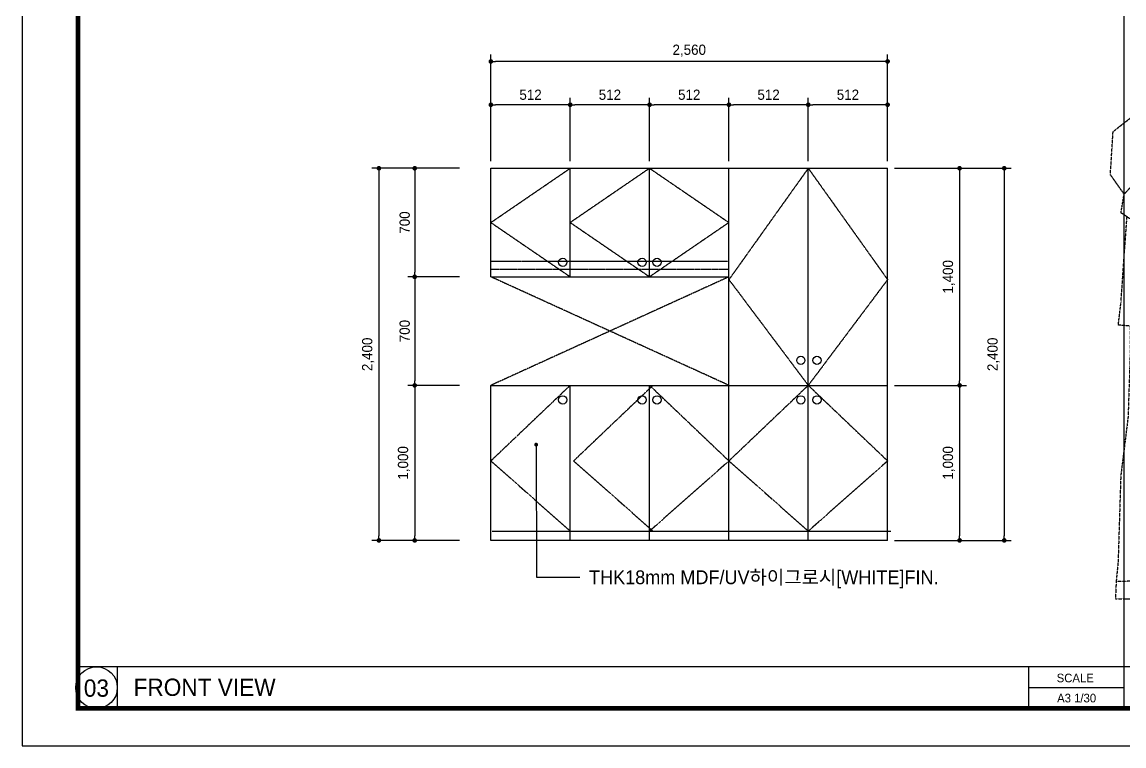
# Model space of a CAD drawing. Header units: millimetres. Extents: x 2050 to 23193, y 1089 to 24925.
# Drawn here: x 2050 to 9160, y 1089 to 5758 of the extents above; entities that cross this region are included whole.
import ezdxf
from ezdxf.enums import TextEntityAlignment as Align

# ---------------------------------------------------------------- set-up
doc = ezdxf.new("R2010")
doc.units = ezdxf.units.MM
for name, pattern in [('CENTER', [2, 1.25, -0.25, 0.25, -0.25]), ('CENTER2', [28.575, 19.05, -3.175, 3.175, -3.175]), ('CONTINOUS', [0]), ('DASH', [0.35, 0.25, -0.1])]:
    doc.linetypes.add(name, pattern=pattern)
for name, color, linetype in [('DSDF', 4, 'Continuous'), ('TEXT', 6, 'Continuous'), ('도면층1', 252, 'Continuous'), ('로고', 7, 'Continuous')]:
    doc.layers.add(name, color=color, linetype=linetype)
doc.styles.add('도면타이틀', font='')
doc.styles.add('아트애이앤이', font='HYWULM.TTF')
doc.styles.get('도면타이틀').set_extended_font_data('HY울릉도L')
doc.dimstyles.new('dfsfsf', dxfattribs={"dimscale": 50, "dimtxt": 2.2, "dimasz": 1, "dimexe": 1.5, "dimexo": 1.5, "dimgap": 1, "dimtad": 1, "dimdec": 0, "dimlunit": 6, "dimtxsty": '도면타이틀', "dimblk": 'DOT', "dimcen": 2.5, "dimclrd": 9, "dimclre": 9, "dimclrt": 7, "dimadec": 0, "dimazin": 0, "dimtfac": 1, "dimtdec": 0, "dimtix": 1, "dimtmove": 2, "dimatfit": 3, "dimldrblk": 'DOT', "dimfxl": 1.5, "dimarcsym": 0})
doc.dimstyles.new('FDF', dxfattribs={"dimscale": 150, "dimtxt": 2.2, "dimasz": 1, "dimexe": 1.5, "dimexo": 1.5, "dimgap": 1, "dimtad": 1, "dimdec": 0, "dimlunit": 6, "dimtxsty": '도면타이틀', "dimblk": 'DOT', "dimcen": 2.5, "dimclrd": 115, "dimclre": 115, "dimclrt": 7, "dimadec": 0, "dimazin": 0, "dimtfac": 1, "dimtdec": 0, "dimtix": 1, "dimtmove": 2, "dimatfit": 3, "dimldrblk": 'DOT', "dimfxl": 1.5, "dimarcsym": 0})

# ---------------------------------------------------------------- blocks, each defined once
blk = doc.blocks.new('dfsdfsdfdfsdfa')
at = {"layer": '도면층1', "linetype": 'DASH'}
for p, q in [((-355772.6, -544731.5), (-355715.3, -544679.9)), ((-355715.3, -544679.9), (-355673.6, -544672)), ((-355673.6, -544672), (-355634.8, -544679.9)), ((-355634.8, -544679.9), (-355600.1, -544702.2)), ((-355446.6, -544718.3), (-355415.2, -544695.5)), ((-355415.2, -544695.5), (-355376.8, -544682.7)), ((-355376.8, -544682.7), (-355329.8, -544681.2)), ((-355329.8, -544681.2), (-355299.7, -544689.8)), ((-355299.7, -544689.8), (-355264.3, -544718.3)), ((-355785.4, -544766.5), (-355772.6, -544731.5)), ((-355600.1, -544702.2), (-355567.2, -544744.3)), ((-355468.8, -544763.2), (-355446.6, -544718.3)), ((-355264.3, -544718.3), (-355241.9, -544763.2)), ((-355782.4, -544792.1), (-355785.4, -544766.5)), ((-355622.5, -544753.7), (-355628.6, -544795)), ((-355564.7, -544785.5), (-355622.5, -544753.7)), ((-355567.2, -544744.3), (-355558.4, -544759.9)), ((-355558.4, -544759.9), (-355564.7, -544785.5)), ((-355475.5, -544782.6), (-355468.8, -544763.2)), ((-355241.9, -544763.2), (-355241.9, -544795)), ((-355782.4, -544839.9), (-355782.4, -544792.1)), ((-355727.7, -544788.7), (-355753.2, -544842.8)), ((-355689.7, -544795), (-355727.7, -544788.7)), ((-355657.5, -544817.6), (-355689.7, -544795)), ((-355628.6, -544795), (-355657.5, -544817.6)), ((-355564.7, -544785.5), (-355586.9, -544833.3)), ((-355472.2, -544804.9), (-355475.5, -544782.6)), ((-355333.6, -544792.9), (-355360.3, -544817.6)), ((-355309.2, -544814.3), (-355333.6, -544792.9)), ((-355260.9, -544772.7), (-355268.7, -544813.2)), ((-355241.9, -544795), (-355260.9, -544772.7)), ((-355254.7, -544836.7), (-355248.6, -544787.1)), ((-355586.9, -544833.3), (-355603, -544836.7)), ((-355603, -544836.7), (-355593.6, -544846.5)), ((-355456, -544852.8), (-355472.2, -544804.9)), ((-355360.3, -544817.6), (-355373.2, -544852.8)), ((-355305.9, -544856), (-355309.2, -544814.3)), ((-355268.7, -544813.2), (-355292.7, -544856)), ((-355274.1, -544872.1), (-355254.7, -544836.7)), ((-355801.5, -544891.1), (-355785.4, -544872.1)), ((-355785.4, -544872.1), (-355782.4, -544839.9)), ((-355785.4, -544872.1), (-355686, -544942.7)), ((-355753.2, -544842.8), (-355778.8, -544842.8)), ((-355593.6, -544846.5), (-355593.6, -544878.3)), ((-355452.4, -544875.4), (-355456, -544852.8)), ((-355373.2, -544852.8), (-355452.7, -544862.2)), ((-355292.7, -544856), (-355305.9, -544856)), ((-355295.5, -544925.7), (-355274.1, -544872.1)), ((-355272.1, -544866.3), (-355264.3, -544891.1)), ((-355829.1, -544924.9), (-355801.5, -544891.1)), ((-355708.6, -544967.8), (-355801.5, -544891.1)), ((-355631.9, -544900.6), (-355642.6, -544938.5)), ((-355622.5, -544903.9), (-355631.9, -544900.6)), ((-355615.8, -544878.3), (-355622.5, -544903.9)), ((-355593.6, -544878.3), (-355615.8, -544878.3)), ((-355482, -544900.6), (-355558.4, -544937.3)), ((-355482, -544900.6), (-355468.8, -544875.4)), ((-355461.4, -544896), (-355482, -544900.6)), ((-355468.8, -544875.4), (-355452.4, -544875.4)), ((-355347.5, -544900.6), (-355461.4, -544896)), ((-355418.1, -544875.4), (-355452.4, -544875.4)), ((-355347.5, -544900.6), (-355418.1, -544875.4)), ((-355295.5, -544925.7), (-355347.5, -544900.6)), ((-355264.3, -544891.1), (-355285.3, -544894.8)), ((-355900.9, -544980.6), (-355829.1, -544924.9)), ((-355829.1, -544924.9), (-355759.8, -545002.9)), ((-355686, -544942.7), (-355708.6, -544967.8)), ((-355686, -544942.7), (-355610.1, -544961.6)), ((-355642.6, -544938.5), (-355671.9, -544946.3)), ((-355558.4, -544937.3), (-355651.3, -544980.6)), ((-355274.1, -544936), (-355295.5, -544925.7)), ((-355187.5, -544971.2), (-355274.1, -544936)), ((-355909.6, -545119.6), (-355900.9, -544980.6)), ((-355689.7, -545000), (-355708.6, -544967.8)), ((-355690.9, -545001.2), (-355651.3, -544980.6)), ((-355651.3, -544980.6), (-355641.4, -545066.8)), ((-355101.7, -545102.8), (-355187.5, -544971.2)), ((-355778.8, -545047.9), (-355810.9, -545012.8)), ((-355798.1, -545111.8), (-355690.9, -545001.2)), ((-355759.8, -545002.9), (-355734.2, -545002.9)), ((-355734.2, -545002.9), (-355744.1, -545025.5)), ((-355767.3, -545081.3), (-355778.8, -545047.9)), ((-355744.1, -545025.5), (-355729.3, -545042.1)), ((-355641.4, -545066.8), (-355620.8, -545129.2)), ((-355865.4, -545182.4), (-355909.6, -545119.6)), ((-355865.4, -545182.4), (-355798.1, -545111.8)), ((-355034, -545191.9), (-355101.7, -545102.8)), ((-355620.8, -545129.2), (-355665.3, -545161.7)), ((-355597.6, -545203.8), (-355620.8, -545129.2)), ((-354793.9, -545131.2), (-354853.8, -545182)), ((-354730.8, -545128.3), (-354793.9, -545131.2)), ((-354688.3, -545143.5), (-354730.8, -545128.3)), ((-354699.1, -545164.2), (-354688.3, -545159.6)), ((-354688.3, -545159.6), (-354688.3, -545143.5)), ((-355875.3, -545243), (-355865.4, -545182.4)), ((-355665.3, -545161.7), (-355718.5, -545230.2)), ((-355209.8, -545214.1), (-355232.4, -545179.1)), ((-354873.9, -545182.4), (-355034, -545191.9)), ((-354873.9, -545182.4), (-354857.5, -545173.7)), ((-354858.3, -545240.1), (-354873.9, -545182.4)), ((-354857.5, -545173.7), (-354840.1, -545215.8)), ((-354853.8, -545182), (-354848.4, -545182)), ((-354713.8, -545190.6), (-354749.4, -545201.3)), ((-354699.1, -545164.2), (-354736.2, -545166.3)), ((-354720.5, -545217.4), (-354713.8, -545190.6)), ((-354713.8, -545190.6), (-354707.3, -545188.1)), ((-354707.3, -545188.1), (-354699.1, -545164.2)), ((-355718.5, -545230.2), (-355673.6, -545265.7)), ((-355622.5, -545255.8), (-355597.6, -545203.8)), ((-355597.6, -545203.8), (-355564.7, -545329.2)), ((-355209.8, -545345.3), (-355209.8, -545214.1)), ((-355209.8, -545214.1), (-355120.7, -545301.6)), ((-354840.1, -545215.8), (-354837.6, -545257.5)), ((-354720.5, -545217.4), (-354749.4, -545224)), ((-354724.6, -545240.5), (-354720.5, -545217.4)), ((-355855.9, -545255.8), (-355875.3, -545243)), ((-355865.4, -545387), (-355855.9, -545255.8)), ((-355705.3, -545355.2), (-355855.9, -545255.8)), ((-355673.6, -545265.7), (-355651.3, -545274.8)), ((-355651.3, -545274.8), (-355638.1, -545265.7)), ((-355638.1, -545265.7), (-355622.5, -545255.8)), ((-354861.1, -545284.7), (-354858.3, -545240.1)), ((-354836.8, -545266.1), (-354860.3, -545273.6)), ((-354837.6, -545257.5), (-354772.5, -545255.4)), ((-354837.6, -545257.5), (-354836.8, -545266.1)), ((-354772.5, -545255.4), (-354724.6, -545240.5)), ((-355651.3, -545274.8), (-355679.7, -545335.8)), ((-355657.5, -545335.8), (-355645.5, -545295.8)), ((-355638.5, -545280.1), (-355651.3, -545274.8)), ((-355645.5, -545295.8), (-355638.5, -545280.1)), ((-355600.1, -545316.8), (-355645.5, -545295.8)), ((-355120.7, -545301.6), (-355081.9, -545335.8)), ((-355081.9, -545335.8), (-354861.1, -545284.7)), ((-355679.7, -545335.8), (-355705.3, -545355.2)), ((-355686, -545370.9), (-355657.5, -545335.8)), ((-355564.7, -545329.2), (-355600.1, -545316.8)), ((-355564.7, -545329.2), (-355544.1, -545358.5)), ((-355705.3, -545355.2), (-355686, -545370.9)), ((-355686, -545370.9), (-355651.3, -545387)), ((-355551.9, -545388.6), (-355586.9, -545368)), ((-355586.9, -545368), (-355539.1, -545375.9)), ((-355536.2, -545362.7), (-355584.1, -545342.4)), ((-355539.1, -545375.9), (-355536.2, -545362.7)), ((-355162, -545594.9), (-355209.8, -545345.3)), ((-355875.3, -545530.9), (-355865.4, -545387)), ((-355794.9, -545428.7), (-355692.9, -545393.2)), ((-355692.9, -545393.2), (-355689.7, -545432)), ((-355651.3, -545387), (-355580.4, -545403.1)), ((-355574.1, -545396.9), (-355603, -545387)), ((-355580.4, -545403.1), (-355574.1, -545396.9)), ((-355539.1, -545375.9), (-355577.5, -545518.6)), ((-355574.1, -545396.9), (-355555.2, -545403.1)), ((-355555.2, -545403.1), (-355551.9, -545388.6)), ((-355798.1, -545486), (-355794.9, -545428.7)), ((-355689.7, -545432), (-355798.1, -545486)), ((-355884, -545604.4), (-355875.3, -545530.9)), ((-355577.5, -545518.6), (-355586.9, -545607.7)), ((-355440.3, -545527.6), (-355459.8, -545687.7)), ((-355443.3, -545687.7), (-355440.3, -545527.6)), ((-355846.1, -545608.1), (-355884, -545604.4)), ((-355792.4, -545616.8), (-355846.1, -545608.1)), ((-355846.1, -545608.1), (-355846.1, -545703.8)), ((-355750.3, -545617.2), (-355792.4, -545616.8)), ((-355612.5, -545607.7), (-355750.3, -545617.2)), ((-355612.5, -545607.7), (-355660.4, -545729.4)), ((-355586.9, -545607.7), (-355612.5, -545607.7)), ((-355590.2, -545670.9), (-355586.9, -545607.7)), ((-355149.1, -545697.3), (-355162, -545594.9)), ((-355557.7, -545677.8), (-355590.2, -545670.9)), ((-355459.8, -545687.7), (-355555.2, -545678.2)), ((-355555.2, -545678.2), (-355549.8, -545797.1)), ((-355384.7, -545701.7), (-355443.3, -545687.7)), ((-355846.1, -545703.8), (-355852.6, -545901.8)), ((-355168.5, -545698.4), (-355384.7, -545701.7)), ((-355384.7, -545701.7), (-355363.2, -545759.5)), ((-355168.5, -545698.4), (-355149.1, -545697.3)), ((-355117.4, -546055.7), (-355168.5, -545698.4)), ((-355660.4, -545729.4), (-355698.8, -545850.7)), ((-355363.2, -545759.5), (-355385.6, -545815.7)), ((-355363.2, -545759.5), (-355248.1, -546078)), ((-355584.1, -545966.2), (-355549.8, -545797.1)), ((-355549.8, -545797.1), (-355535.4, -546019.4)), ((-355398.8, -545889.5), (-355385.6, -545815.7)), ((-355385.6, -545815.7), (-355385.6, -545815.7)), ((-355718.5, -545915), (-355698.8, -545850.7)), ((-355698.8, -545850.7), (-355699.2, -545915)), ((-355852.6, -545901.8), (-355876.1, -546090.4)), ((-355411.6, -545979), (-355398.8, -545889.5)), ((-355744.1, -546061.9), (-355718.5, -545915)), ((-355699.2, -545915), (-355712, -546023.1)), ((-355600.1, -546084.2), (-355584.1, -545966.2)), ((-355424.3, -546193.1), (-355411.6, -545979)), ((-355712, -546023.1), (-355721.4, -546097.4)), ((-355535.4, -546019.4), (-355536.2, -546058.6)), ((-355761.9, -546217.4), (-355744.1, -546061.9)), ((-355536.2, -546058.6), (-355551.9, -546330.9)), ((-355248.1, -546078), (-355244.8, -546100.7)), ((-355117.4, -546094), (-355117.4, -546055.7)), ((-355876.1, -546090.4), (-355884.8, -546368.5)), ((-355721.4, -546097.4), (-355721.4, -546225.3)), ((-355596.9, -546142.4), (-355600.1, -546084.2)), ((-355244.8, -546100.7), (-355241.9, -546368.9)), ((-355101.3, -546421.3), (-355117.4, -546094)), ((-355590.2, -546323.5), (-355596.9, -546142.4)), ((-355763.3, -546408.4), (-355761.9, -546217.4)), ((-355712, -546313.6), (-355721.4, -546225.3)), ((-355427.1, -546370.1), (-355424.3, -546193.1)), ((-355712, -546313.6), (-355701.8, -546408.8)), ((-355590.2, -546323.5), (-355585.7, -546447.8)), ((-355548.6, -546368.9), (-355551.9, -546330.9)), ((-355884.8, -546368.5), (-355891, -546432)), ((-355548.6, -546368.9), (-355536.2, -546427.8)), ((-355414.8, -546431.2), (-355427.1, -546370.1)), ((-355241.9, -546368.9), (-355241.3, -546421.3)), ((-355891, -546432), (-355892.3, -546463.9)), ((-355752.9, -546428.4), (-355891, -546432)), ((-355763.3, -546408.4), (-355752.9, -546428.4)), ((-355752.9, -546428.4), (-355692.8, -546459.3)), ((-355701.8, -546408.8), (-355699.1, -546456)), ((-355536.2, -546427.8), (-355510.6, -546443.9)), ((-355414.8, -546431.2), (-355466.3, -546450.9)), ((-355414.8, -546431.2), (-355390.9, -546444.2)), ((-355241.3, -546421.3), (-355238.7, -546445.4)), ((-355114, -546434.5), (-355238.7, -546445.4)), ((-355101.3, -546421.3), (-355114, -546434.5)), ((-354979.5, -546456.7), (-355101.3, -546421.3)), ((-355892.3, -546463.9), (-355893.4, -546487.8)), ((-355585.7, -546447.8), (-355699.2, -546454.2)), ((-355692.8, -546459.3), (-355682.8, -546470.2)), ((-355682.8, -546470.2), (-355681.9, -546479.3)), ((-355585.7, -546447.8), (-355552.3, -546462.6)), ((-355552.3, -546462.6), (-355532.5, -546466.5)), ((-355532.5, -546466.5), (-355520.6, -546469.2)), ((-355510.6, -546443.9), (-355521, -546487.8)), ((-355520.6, -546469.2), (-355516.7, -546469.8)), ((-355466.3, -546450.9), (-355510.6, -546443.9)), ((-355390.9, -546444.2), (-355354.7, -546461.1)), ((-355354.7, -546461.1), (-355328.1, -546465.9)), ((-355328.1, -546465.9), (-355314.8, -546468.3)), ((-355314.8, -546468.3), (-355305.1, -546470.7)), ((-355305.1, -546470.7), (-355301.5, -546475.6)), ((-355242.3, -546461.1), (-355244.7, -546474.3)), ((-355244.7, -546474.3), (-355243.8, -546487.8)), ((-355238.7, -546445.4), (-355242.3, -546461.1)), ((-354979.5, -546487.8), (-354979.5, -546456.7)), ((-355893.4, -546487.8), (-355684.4, -546487.8)), ((-355681.9, -546479.3), (-355684.4, -546487.8)), ((-355521, -546487.8), (-355297.9, -546487.8)), ((-355301.5, -546475.6), (-355299.1, -546479.2)), ((-355299.1, -546479.2), (-355297.9, -546484)), ((-355297.9, -546484), (-355297.9, -546487.8)), ((-355243.8, -546487.8), (-354979.5, -546487.8))]:
    blk.add_line(p, q, dxfattribs=at)
blk = doc.blocks.new('artn-nd titlebox')
at = {"color": 44, "ltscale": 0.08}
blk.add_lwpolyline([(0, 0), (42958, 0), (42958, 30378), (0, 30378)], close=True, dxfattribs=at)
at = {"color": 2, "const_width": 103}
blk.add_lwpolyline([(1234, 827), (41724, 827), (41724, 29550), (1234, 29550)], close=True, dxfattribs=at)
blk = doc.blocks.new('_Dot')
at = {"color": 0, "linetype": 'ByBlock', "lineweight": -2}
blk.add_line((-0.5, 0), (-1, 0), dxfattribs=at)
at = {"color": 0, "linetype": 'ByBlock', "const_width": 0.5}
blk.add_lwpolyline([(-0.25, 0, 1), (0.25, 0, 1)], format="xyb", close=True, dxfattribs=at)
blk = doc.blocks.new('*D166')
at = {"layer": 'Defpoints', "color": 0, "linetype": 'Continuous', "ltscale": 2, "transparency": 16777216}
for p in [(7634.9, 4814.8), (7634.9, 3414.8), (8099.7, 3414.8)]:
    blk.add_point(p, dxfattribs=at)
at = {"layer": 'DSDF', "color": 115, "linetype": 'Continuous', "lineweight": -2, "ltscale": 2, "transparency": 16777216}
for p, q in [((7679.9, 4814.8), (8144.7, 4814.8)), ((8099.7, 4784.8), (8099.7, 3444.8)), ((7679.9, 3414.8), (8144.7, 3414.8))]:
    blk.add_line(p, q, dxfattribs=at)
at = {"layer": 'DSDF', "color": 115, "linetype": 'Continuous', "lineweight": -2, "ltscale": 2, "transparency": 16777216, "xscale": 30, "yscale": 30, "zscale": 30}
for p, rotation in [((8099.7, 4814.8), 90), ((8099.7, 3414.8), 270)]:
    blk.add_blockref('_Dot', p, dxfattribs=dict(at, rotation=rotation))
at = {"layer": 'DSDF', "color": 7, "linetype": 'Continuous', "ltscale": 2, "transparency": 16777216, "insert": (8030.3, 4114.8), "char_height": 66, "attachment_point": 5, "rotation": 90, "style": '아트애이앤이'}
blk.add_mtext('1,400', dxfattribs=at)
blk = doc.blocks.new('*D167')
at = {"layer": 'Defpoints', "color": 0, "linetype": 'Continuous', "ltscale": 2, "transparency": 16777216}
for p in [(7634.9, 3414.8), (7634.9, 2414.8), (8099.7, 2414.8)]:
    blk.add_point(p, dxfattribs=at)
at = {"layer": 'DSDF', "color": 115, "linetype": 'Continuous', "lineweight": -2, "ltscale": 2, "transparency": 16777216}
for p, q in [((7679.9, 3414.8), (8144.7, 3414.8)), ((8099.7, 3384.8), (8099.7, 2444.8)), ((7679.9, 2414.8), (8144.7, 2414.8))]:
    blk.add_line(p, q, dxfattribs=at)
at = {"layer": 'DSDF', "color": 115, "linetype": 'Continuous', "lineweight": -2, "ltscale": 2, "transparency": 16777216, "xscale": 30, "yscale": 30, "zscale": 30}
for p, rotation in [((8099.7, 3414.8), 90), ((8099.7, 2414.8), 270)]:
    blk.add_blockref('_Dot', p, dxfattribs=dict(at, rotation=rotation))
at = {"layer": 'DSDF', "color": 7, "linetype": 'Continuous', "ltscale": 2, "transparency": 16777216, "insert": (8030.3, 2914.8), "char_height": 66, "attachment_point": 5, "rotation": 90, "style": '아트애이앤이'}
blk.add_mtext('1,000', dxfattribs=at)
blk = doc.blocks.new('*D168')
at = {"layer": 'Defpoints', "color": 0, "linetype": 'Continuous', "ltscale": 2, "transparency": 16777216}
for p in [(7634.9, 4814.8), (7634.9, 2414.8), (8387.5, 2414.8)]:
    blk.add_point(p, dxfattribs=at)
at = {"layer": 'DSDF', "color": 115, "linetype": 'Continuous', "lineweight": -2, "ltscale": 2, "transparency": 16777216}
for p, q in [((7679.9, 4814.8), (8432.5, 4814.8)), ((8387.5, 4784.8), (8387.5, 2444.8)), ((7679.9, 2414.8), (8432.5, 2414.8))]:
    blk.add_line(p, q, dxfattribs=at)
at = {"layer": 'DSDF', "color": 115, "linetype": 'Continuous', "lineweight": -2, "ltscale": 2, "transparency": 16777216, "xscale": 30, "yscale": 30, "zscale": 30}
for p, rotation in [((8387.5, 4814.8), 90), ((8387.5, 2414.8), 270)]:
    blk.add_blockref('_Dot', p, dxfattribs=dict(at, rotation=rotation))
at = {"layer": 'DSDF', "color": 7, "linetype": 'Continuous', "ltscale": 2, "transparency": 16777216, "insert": (8318.1, 3614.8), "char_height": 66, "attachment_point": 5, "rotation": 90, "style": '아트애이앤이'}
blk.add_mtext('2,400', dxfattribs=at)
blk = doc.blocks.new('*D169')
at = {"layer": 'Defpoints', "color": 0, "linetype": 'Continuous', "ltscale": 2, "transparency": 16777216}
for p in [(5074.9, 5503.8), (5074.9, 4814.8), (7634.9, 4814.8)]:
    blk.add_point(p, dxfattribs=at)
at = {"layer": 'DSDF', "color": 115, "linetype": 'Continuous', "lineweight": -2, "ltscale": 2, "transparency": 16777216}
for p, q in [((5074.9, 4859.8), (5074.9, 5548.8)), ((7634.9, 4859.8), (7634.9, 5548.8)), ((7604.9, 5503.8), (5104.9, 5503.8))]:
    blk.add_line(p, q, dxfattribs=at)
at = {"layer": 'DSDF', "color": 115, "linetype": 'Continuous', "lineweight": -2, "ltscale": 2, "transparency": 16777216, "xscale": 30, "yscale": 30, "zscale": 30, "rotation": 180}
blk.add_blockref('_Dot', (5074.9, 5503.8), dxfattribs=at)
at = {"layer": 'DSDF', "color": 115, "linetype": 'Continuous', "lineweight": -2, "ltscale": 2, "transparency": 16777216, "xscale": 30, "yscale": 30, "zscale": 30}
blk.add_blockref('_Dot', (7634.9, 5503.8), dxfattribs=at)
at = {"layer": 'DSDF', "color": 7, "linetype": 'Continuous', "ltscale": 2, "transparency": 16777216, "insert": (6354.9, 5573.2), "char_height": 66, "attachment_point": 5, "style": '아트애이앤이'}
blk.add_mtext('2,560', dxfattribs=at)
blk = doc.blocks.new('*D170')
at = {"layer": 'Defpoints', "color": 0, "linetype": 'Continuous', "ltscale": 2, "transparency": 16777216}
for p in [(7122.9, 5224.4), (7122.9, 4814.8), (7634.9, 4814.8)]:
    blk.add_point(p, dxfattribs=at)
at = {"layer": 'DSDF', "color": 115, "linetype": 'Continuous', "lineweight": -2, "ltscale": 2, "transparency": 16777216}
for p, q in [((7122.9, 4859.8), (7122.9, 5269.4)), ((7634.9, 4859.8), (7634.9, 5269.4)), ((7604.9, 5224.4), (7152.9, 5224.4))]:
    blk.add_line(p, q, dxfattribs=at)
at = {"layer": 'DSDF', "color": 115, "linetype": 'Continuous', "lineweight": -2, "ltscale": 2, "transparency": 16777216, "xscale": 30, "yscale": 30, "zscale": 30, "rotation": 180}
blk.add_blockref('_Dot', (7122.9, 5224.4), dxfattribs=at)
at = {"layer": 'DSDF', "color": 115, "linetype": 'Continuous', "lineweight": -2, "ltscale": 2, "transparency": 16777216, "xscale": 30, "yscale": 30, "zscale": 30}
blk.add_blockref('_Dot', (7634.9, 5224.4), dxfattribs=at)
at = {"layer": 'DSDF', "color": 7, "linetype": 'Continuous', "ltscale": 2, "transparency": 16777216, "insert": (7378.9, 5288.7), "char_height": 66, "attachment_point": 5, "style": '아트애이앤이'}
blk.add_mtext('512', dxfattribs=at)
blk = doc.blocks.new('*D171')
at = {"layer": 'Defpoints', "color": 0, "linetype": 'Continuous', "ltscale": 2, "transparency": 16777216}
for p in [(6610.9, 5224.4), (6610.9, 4814.8), (7122.9, 4814.8)]:
    blk.add_point(p, dxfattribs=at)
at = {"layer": 'DSDF', "color": 115, "linetype": 'Continuous', "lineweight": -2, "ltscale": 2, "transparency": 16777216}
for p, q in [((6610.9, 4859.8), (6610.9, 5269.4)), ((7122.9, 4859.8), (7122.9, 5269.4)), ((7092.9, 5224.4), (6640.9, 5224.4))]:
    blk.add_line(p, q, dxfattribs=at)
at = {"layer": 'DSDF', "color": 115, "linetype": 'Continuous', "lineweight": -2, "ltscale": 2, "transparency": 16777216, "xscale": 30, "yscale": 30, "zscale": 30, "rotation": 180}
blk.add_blockref('_Dot', (6610.9, 5224.4), dxfattribs=at)
at = {"layer": 'DSDF', "color": 115, "linetype": 'Continuous', "lineweight": -2, "ltscale": 2, "transparency": 16777216, "xscale": 30, "yscale": 30, "zscale": 30}
blk.add_blockref('_Dot', (7122.9, 5224.4), dxfattribs=at)
at = {"layer": 'DSDF', "color": 7, "linetype": 'Continuous', "ltscale": 2, "transparency": 16777216, "insert": (6866.9, 5288.7), "char_height": 66, "attachment_point": 5, "style": '아트애이앤이'}
blk.add_mtext('512', dxfattribs=at)
blk = doc.blocks.new('*D172')
at = {"layer": 'Defpoints', "color": 0, "linetype": 'Continuous', "ltscale": 2, "transparency": 16777216}
for p in [(6098.9, 5224.4), (6098.9, 4814.8), (6610.9, 4814.8)]:
    blk.add_point(p, dxfattribs=at)
at = {"layer": 'DSDF', "color": 115, "linetype": 'Continuous', "lineweight": -2, "ltscale": 2, "transparency": 16777216}
for p, q in [((6098.9, 4859.8), (6098.9, 5269.4)), ((6610.9, 4859.8), (6610.9, 5269.4)), ((6580.9, 5224.4), (6128.9, 5224.4))]:
    blk.add_line(p, q, dxfattribs=at)
at = {"layer": 'DSDF', "color": 115, "linetype": 'Continuous', "lineweight": -2, "ltscale": 2, "transparency": 16777216, "xscale": 30, "yscale": 30, "zscale": 30, "rotation": 180}
blk.add_blockref('_Dot', (6098.9, 5224.4), dxfattribs=at)
at = {"layer": 'DSDF', "color": 115, "linetype": 'Continuous', "lineweight": -2, "ltscale": 2, "transparency": 16777216, "xscale": 30, "yscale": 30, "zscale": 30}
blk.add_blockref('_Dot', (6610.9, 5224.4), dxfattribs=at)
at = {"layer": 'DSDF', "color": 7, "linetype": 'Continuous', "ltscale": 2, "transparency": 16777216, "insert": (6354.9, 5288.7), "char_height": 66, "attachment_point": 5, "style": '아트애이앤이'}
blk.add_mtext('512', dxfattribs=at)
blk = doc.blocks.new('*D173')
at = {"layer": 'Defpoints', "color": 0, "linetype": 'Continuous', "ltscale": 2, "transparency": 16777216}
for p in [(5586.9, 5224.4), (5586.9, 4814.8), (6098.9, 4814.8)]:
    blk.add_point(p, dxfattribs=at)
at = {"layer": 'DSDF', "color": 115, "linetype": 'Continuous', "lineweight": -2, "ltscale": 2, "transparency": 16777216}
for p, q in [((5586.9, 4859.8), (5586.9, 5269.4)), ((6098.9, 4859.8), (6098.9, 5269.4)), ((6068.9, 5224.4), (5616.9, 5224.4))]:
    blk.add_line(p, q, dxfattribs=at)
at = {"layer": 'DSDF', "color": 115, "linetype": 'Continuous', "lineweight": -2, "ltscale": 2, "transparency": 16777216, "xscale": 30, "yscale": 30, "zscale": 30, "rotation": 180}
blk.add_blockref('_Dot', (5586.9, 5224.4), dxfattribs=at)
at = {"layer": 'DSDF', "color": 115, "linetype": 'Continuous', "lineweight": -2, "ltscale": 2, "transparency": 16777216, "xscale": 30, "yscale": 30, "zscale": 30}
blk.add_blockref('_Dot', (6098.9, 5224.4), dxfattribs=at)
at = {"layer": 'DSDF', "color": 7, "linetype": 'Continuous', "ltscale": 2, "transparency": 16777216, "insert": (5842.9, 5288.7), "char_height": 66, "attachment_point": 5, "style": '아트애이앤이'}
blk.add_mtext('512', dxfattribs=at)
blk = doc.blocks.new('*D174')
at = {"layer": 'Defpoints', "color": 0, "linetype": 'Continuous', "ltscale": 2, "transparency": 16777216}
for p in [(5074.9, 5224.4), (5074.9, 4814.8), (5586.9, 4814.8)]:
    blk.add_point(p, dxfattribs=at)
at = {"layer": 'DSDF', "color": 115, "linetype": 'Continuous', "lineweight": -2, "ltscale": 2, "transparency": 16777216}
for p, q in [((5074.9, 4859.8), (5074.9, 5269.4)), ((5586.9, 4859.8), (5586.9, 5269.4)), ((5556.9, 5224.4), (5104.9, 5224.4))]:
    blk.add_line(p, q, dxfattribs=at)
at = {"layer": 'DSDF', "color": 115, "linetype": 'Continuous', "lineweight": -2, "ltscale": 2, "transparency": 16777216, "xscale": 30, "yscale": 30, "zscale": 30, "rotation": 180}
blk.add_blockref('_Dot', (5074.9, 5224.4), dxfattribs=at)
at = {"layer": 'DSDF', "color": 115, "linetype": 'Continuous', "lineweight": -2, "ltscale": 2, "transparency": 16777216, "xscale": 30, "yscale": 30, "zscale": 30}
blk.add_blockref('_Dot', (5586.9, 5224.4), dxfattribs=at)
at = {"layer": 'DSDF', "color": 7, "linetype": 'Continuous', "ltscale": 2, "transparency": 16777216, "insert": (5330.9, 5288.7), "char_height": 66, "attachment_point": 5, "style": '아트애이앤이'}
blk.add_mtext('512', dxfattribs=at)
blk = doc.blocks.new('DOT')
at = {"color": 0, "linetype": 'ByBlock'}
blk.add_line((-0.5, 0), (-1, 0), dxfattribs=at)
at = {"color": 0, "linetype": 'ByBlock', "const_width": 0.5}
blk.add_lwpolyline([(-0.25, 0, 1), (0.25, 0, 1)], format="xyb", close=True, dxfattribs=at)
blk = doc.blocks.new('*D182')
at = {"layer": 'Defpoints', "color": 0, "linetype": 'Continuous', "ltscale": 2, "transparency": 16777216}
for p in [(4917.2, 4814.8), (4583.3, 4114.8), (4917.2, 4114.8)]:
    blk.add_point(p, dxfattribs=at)
at = {"layer": 'DSDF', "color": 115, "linetype": 'Continuous', "lineweight": -2, "ltscale": 2, "transparency": 16777216}
for p, q in [((4872.2, 4814.8), (4538.3, 4814.8)), ((4583.3, 4784.8), (4583.3, 4144.8)), ((4872.2, 4114.8), (4538.3, 4114.8))]:
    blk.add_line(p, q, dxfattribs=at)
at = {"layer": 'DSDF', "color": 115, "linetype": 'Continuous', "lineweight": -2, "ltscale": 2, "transparency": 16777216, "xscale": 30, "yscale": 30, "zscale": 30}
for p, rotation in [((4583.3, 4814.8), 90), ((4583.3, 4114.8), 270)]:
    blk.add_blockref('_Dot', p, dxfattribs=dict(at, rotation=rotation))
at = {"layer": 'DSDF', "color": 7, "linetype": 'Continuous', "ltscale": 2, "transparency": 16777216, "insert": (4519, 4464.8), "char_height": 66, "attachment_point": 5, "rotation": 90, "style": '아트애이앤이'}
blk.add_mtext('700', dxfattribs=at)
blk = doc.blocks.new('*D183')
at = {"layer": 'Defpoints', "color": 0, "linetype": 'Continuous', "ltscale": 2, "transparency": 16777216}
for p in [(4917.2, 4114.8), (4583.3, 3414.8), (4917.2, 3414.8)]:
    blk.add_point(p, dxfattribs=at)
at = {"layer": 'DSDF', "color": 115, "linetype": 'Continuous', "lineweight": -2, "ltscale": 2, "transparency": 16777216}
for p, q in [((4872.2, 4114.8), (4538.3, 4114.8)), ((4583.3, 4084.8), (4583.3, 3444.8)), ((4872.2, 3414.8), (4538.3, 3414.8))]:
    blk.add_line(p, q, dxfattribs=at)
at = {"layer": 'DSDF', "color": 115, "linetype": 'Continuous', "lineweight": -2, "ltscale": 2, "transparency": 16777216, "xscale": 30, "yscale": 30, "zscale": 30}
for p, rotation in [((4583.3, 4114.8), 90), ((4583.3, 3414.8), 270)]:
    blk.add_blockref('_Dot', p, dxfattribs=dict(at, rotation=rotation))
at = {"layer": 'DSDF', "color": 7, "linetype": 'Continuous', "ltscale": 2, "transparency": 16777216, "insert": (4519, 3764.8), "char_height": 66, "attachment_point": 5, "rotation": 90, "style": '아트애이앤이'}
blk.add_mtext('700', dxfattribs=at)
blk = doc.blocks.new('*D184')
at = {"layer": 'Defpoints', "color": 0, "linetype": 'Continuous', "ltscale": 2, "transparency": 16777216}
for p in [(4917.2, 3414.8), (4583.3, 2414.8), (4917.2, 2414.8)]:
    blk.add_point(p, dxfattribs=at)
at = {"layer": 'DSDF', "color": 115, "linetype": 'Continuous', "lineweight": -2, "ltscale": 2, "transparency": 16777216}
for p, q in [((4872.2, 3414.8), (4538.3, 3414.8)), ((4583.3, 3384.8), (4583.3, 2444.8)), ((4872.2, 2414.8), (4538.3, 2414.8))]:
    blk.add_line(p, q, dxfattribs=at)
at = {"layer": 'DSDF', "color": 115, "linetype": 'Continuous', "lineweight": -2, "ltscale": 2, "transparency": 16777216, "xscale": 30, "yscale": 30, "zscale": 30}
for p, rotation in [((4583.3, 3414.8), 90), ((4583.3, 2414.8), 270)]:
    blk.add_blockref('_Dot', p, dxfattribs=dict(at, rotation=rotation))
at = {"layer": 'DSDF', "color": 7, "linetype": 'Continuous', "ltscale": 2, "transparency": 16777216, "insert": (4514, 2914.8), "char_height": 66, "attachment_point": 5, "rotation": 90, "style": '아트애이앤이'}
blk.add_mtext('1,000', dxfattribs=at)
blk = doc.blocks.new('*D185')
at = {"layer": 'Defpoints', "color": 0, "linetype": 'Continuous', "ltscale": 2, "transparency": 16777216}
for p in [(4917.2, 4814.8), (4352.3, 2414.8), (4917.2, 2414.8)]:
    blk.add_point(p, dxfattribs=at)
at = {"layer": 'DSDF', "color": 115, "linetype": 'Continuous', "lineweight": -2, "ltscale": 2, "transparency": 16777216}
for p, q in [((4872.2, 4814.8), (4307.3, 4814.8)), ((4352.3, 4784.8), (4352.3, 2444.8)), ((4872.2, 2414.8), (4307.3, 2414.8))]:
    blk.add_line(p, q, dxfattribs=at)
at = {"layer": 'DSDF', "color": 115, "linetype": 'Continuous', "lineweight": -2, "ltscale": 2, "transparency": 16777216, "xscale": 30, "yscale": 30, "zscale": 30}
for p, rotation in [((4352.3, 4814.8), 90), ((4352.3, 2414.8), 270)]:
    blk.add_blockref('_Dot', p, dxfattribs=dict(at, rotation=rotation))
at = {"layer": 'DSDF', "color": 7, "linetype": 'Continuous', "ltscale": 2, "transparency": 16777216, "insert": (4282.9, 3614.8), "char_height": 66, "attachment_point": 5, "rotation": 90, "style": '아트애이앤이'}
blk.add_mtext('2,400', dxfattribs=at)

msp = doc.modelspace()

# ---------------------------------------------------------------- linework, layer by layer
at = {"color": 3, "linetype": 'CONTINOUS', "ltscale": 0.5}
for p, q in [((5074.9, 4114.8), (5074.9, 4814.8)), ((5074.9, 4814.8), (7634.9, 4814.8)), ((5586.9, 4114.8), (5586.9, 4814.8)), ((6098.9, 4114.8), (6098.9, 4814.8)), ((6610.9, 2414.8), (6610.9, 4814.8)), ((7122.9, 2414.8), (7122.9, 4814.8)), ((7634.9, 2414.8), (7634.9, 4814.8)), ((5074.9, 4114.8), (6610.9, 4114.8)), ((5074.9, 3414.8), (7634.9, 3414.8)), ((5074.9, 2414.8), (5074.9, 3414.8)), ((5586.9, 2414.8), (5586.9, 3414.8)), ((6098.9, 2414.8), (6098.9, 3414.8))]:
    msp.add_line(p, q, dxfattribs=at)
at = {"color": 1, "linetype": 'CENTER2', "ltscale": 0.1}
for p, q in [((5074.9, 4464.8), (5586.9, 4814.8)), ((6098.9, 4814.8), (5586.9, 4464.8)), ((6098.9, 4814.8), (6610.9, 4464.8)), ((7122.9, 4814.8), (6610.9, 4096.6)), ((7122.9, 4814.8), (7634.9, 4096.6)), ((5074.9, 4464.8), (5586.9, 4114.8)), ((5586.9, 4464.8), (6098.9, 4114.8)), ((6610.9, 4464.8), (6098.9, 4114.8)), ((6610.9, 3414.8), (5074.9, 4114.8)), ((6610.9, 4114.8), (5074.9, 3414.8)), ((6610.9, 4096.6), (7122.9, 3414.8)), ((7634.9, 4096.6), (7122.9, 3414.8)), ((5586.9, 3414.8), (5074.9, 2927.5)), ((6120.8, 3414.8), (5608.8, 2927.5)), ((6098.9, 3414.8), (6610.9, 2927.5)), ((7122.9, 3414.8), (6610.9, 2927.5)), ((7122.9, 3414.8), (7634.9, 2927.5)), ((5074.9, 2927.5), (5586.9, 2474.8)), ((5608.8, 2927.5), (6120.8, 2474.8)), ((6610.9, 2927.5), (6098.9, 2474.8)), ((6610.9, 2927.5), (7122.9, 2474.8)), ((7634.9, 2927.5), (7122.9, 2474.8))]:
    msp.add_line(p, q, dxfattribs=at)
at = {"color": 5, "linetype": 'CONTINOUS', "ltscale": 0.5}
for p, q in [((5586.9, 4114.8), (5586.9, 4814.8)), ((6098.9, 4114.8), (6098.9, 4814.8)), ((6610.9, 2474.8), (6610.9, 4814.8)), ((7122.9, 2474.8), (7122.9, 4814.8)), ((5586.9, 2474.8), (5586.9, 3414.8)), ((6098.9, 2474.8), (6098.9, 3414.8))]:
    msp.add_line(p, q, dxfattribs=at)
at = {"color": 6, "linetype": 'DASH', "ltscale": 0.5}
msp.add_line((5074.9, 4214.8), (6610.9, 4214.8), dxfattribs=at)
at = {"color": 1, "linetype": 'CENTER', "ltscale": 0.5}
msp.add_line((5074.9, 4164.8), (6610.9, 4164.8), dxfattribs=at)
at = {"color": 6, "linetype": 'CONTINOUS', "ltscale": 0.5}
msp.add_line((5082.2, 2474.8), (7654.9, 2474.8), dxfattribs=at)
at = {"ltscale": 2}
for p, q in [((7634.9, 2414.8), (5074.9, 2414.8)), ((8545.6, 1331.1), (8545.6, 1599.5))]:
    msp.add_line(p, q, dxfattribs=at)
at = {"color": 2, "ltscale": 2}
msp.add_line((9160.1, 2037.4), (12460.7, 2037.4), dxfattribs=at)
at = {"ltscale": 2}
for centre in [(5538.7, 4208.7), (6050.7, 4208.7), (6147.1, 4208.7), (7074.7, 3576), (7179.2, 3576), (5538.7, 3321), (6050.7, 3321), (6147.1, 3321), (7074.7, 3321), (7179.2, 3321)]:
    msp.add_circle(centre, 26.5, dxfattribs=at)
at = {"layer": 'TEXT', "color": 9}
for p, q in [((9160.1, 9731.4), (9160.1, 1331.1)), ((13151.3, 1599.5), (2396.1, 1599.5)), ((2664.5, 1599.5), (2664.5, 1331.1)), ((2664.5, 1599.5), (2664.5, 1331.1)), ((2664.5, 1599.5), (2664.5, 1331.1)), ((8545.6, 1465.3), (9160.1, 1465.3))]:
    msp.add_line(p, q, dxfattribs=at)
msp.add_circle((2530.3, 1465.3), 134.2, dxfattribs=at)
msp.add_circle((2530.3, 1465.3), 134.2, dxfattribs=at)
msp.add_circle((2530.3, 1465.3), 134.2, dxfattribs=at)

# ---------------------------------------------------------------- block references
at = {"xscale": 0.2924565755158107, "yscale": 0.2924565755158107, "zscale": 0.2924565755158107}
msp.add_blockref('artn-nd titlebox', (2049.6, 1089.2), dxfattribs=at)
at = {"layer": '로고', "color": 4, "linetype": 'Continuous', "xscale": 2, "yscale": 2, "zscale": 2}
msp.add_blockref('dfsdfsdfdfsdfa', (720891.7, 1095013), dxfattribs=at)

# ---------------------------------------------------------------- texts
at = {"color": 7, "linetype": 'Continuous', "style": '아트애이앤이'}
msp.add_text('THK18mm MDF/UV하이그로시[WHITE]FIN.', height=89.1, dxfattribs=at).set_placement((6836, 2177), align=Align.MIDDLE_CENTER)
at = {"layer": 'TEXT', "color": 2, "style": '아트애이앤이'}
for s, height, p in [('03', 111.65, (2529.5, 1373)), ('SCALE', 55.83, (8845.7, 1482.8)), ('A3 1/30', 55.83, (8854.7, 1353.3))]:
    msp.add_text(s, height=height, dxfattribs=at).set_placement(p, align=Align.BOTTOM_CENTER)
msp.add_text('FRONT VIEW', height=111.65, dxfattribs=at).set_placement((2769.1, 1411.9))

# ---------------------------------------------------------------- dimensions: what is measured, and where the dimension line sits
at = {"layer": 'DSDF', "color": 1, "linetype": 'Continuous', "ltscale": 2}
for base, p1, p2, picture, middle in [((5074.9, 5503.8), (7634.9, 4814.8), (5074.9, 4814.8), '*D169', (6354.9, 5573.2)), ((5074.9, 5224.4), (5586.9, 4814.8), (5074.9, 4814.8), '*D174', (5330.9, 5288.7)), ((5586.9, 5224.4), (6098.9, 4814.8), (5586.9, 4814.8), '*D173', (5842.9, 5288.7)), ((6098.9, 5224.4), (6610.9, 4814.8), (6098.9, 4814.8), '*D172', (6354.9, 5288.7)), ((6610.9, 5224.4), (7122.9, 4814.8), (6610.9, 4814.8), '*D171', (6866.9, 5288.7)), ((7122.9, 5224.4), (7634.9, 4814.8), (7122.9, 4814.8), '*D170', (7378.9, 5288.7))]:
    dim = msp.add_linear_dim(base=base, p1=p1, p2=p2, dimstyle='FDF', override={"dimscale": 30, "dimtxsty": '아트애이앤이'}, dxfattribs=at)
    dim.commit()
    dim.dimension.update_dxf_attribs({"geometry": picture, "text_midpoint": middle})
for base, p1, p2, picture, middle in [((4352.3, 2414.8), (4917.2, 4814.8), (4917.2, 2414.8), '*D185', (4282.9, 3614.8)), ((4583.3, 4114.8), (4917.2, 4814.8), (4917.2, 4114.8), '*D182', (4519, 4464.8)), ((8099.7, 3414.8), (7634.9, 4814.8), (7634.9, 3414.8), '*D166', (8030.3, 4114.8)), ((8387.5, 2414.8), (7634.9, 4814.8), (7634.9, 2414.8), '*D168', (8318.1, 3614.8)), ((4583.3, 3414.8), (4917.2, 4114.8), (4917.2, 3414.8), '*D183', (4519, 3764.8)), ((4583.3, 2414.8), (4917.2, 3414.8), (4917.2, 2414.8), '*D184', (4514, 2914.8)), ((8099.7, 2414.8), (7634.9, 3414.8), (7634.9, 2414.8), '*D167', (8030.3, 2914.8))]:
    dim = msp.add_linear_dim(base=base, p1=p1, p2=p2, angle=90, dimstyle='FDF', override={"dimscale": 30, "dimtxsty": '아트애이앤이'}, dxfattribs=at)
    dim.commit()
    dim.dimension.update_dxf_attribs({"geometry": picture, "text_midpoint": middle})

# ---------------------------------------------------------------- leaders
at = {"color": 3, "linetype": 'Continuous', "ltscale": 2}
msp.add_leader([(5367, 3032.4), (5368.6, 2177.3), (5648.3, 2177.3)], dimstyle='dfsfsf', override={"dimasz": 0.5, "dimtad": 0, "dimtxsty": '아트애이앤이', "dimldrblk": 'DOT'}, dxfattribs=at)

doc.saveas('drawing.dxf')
